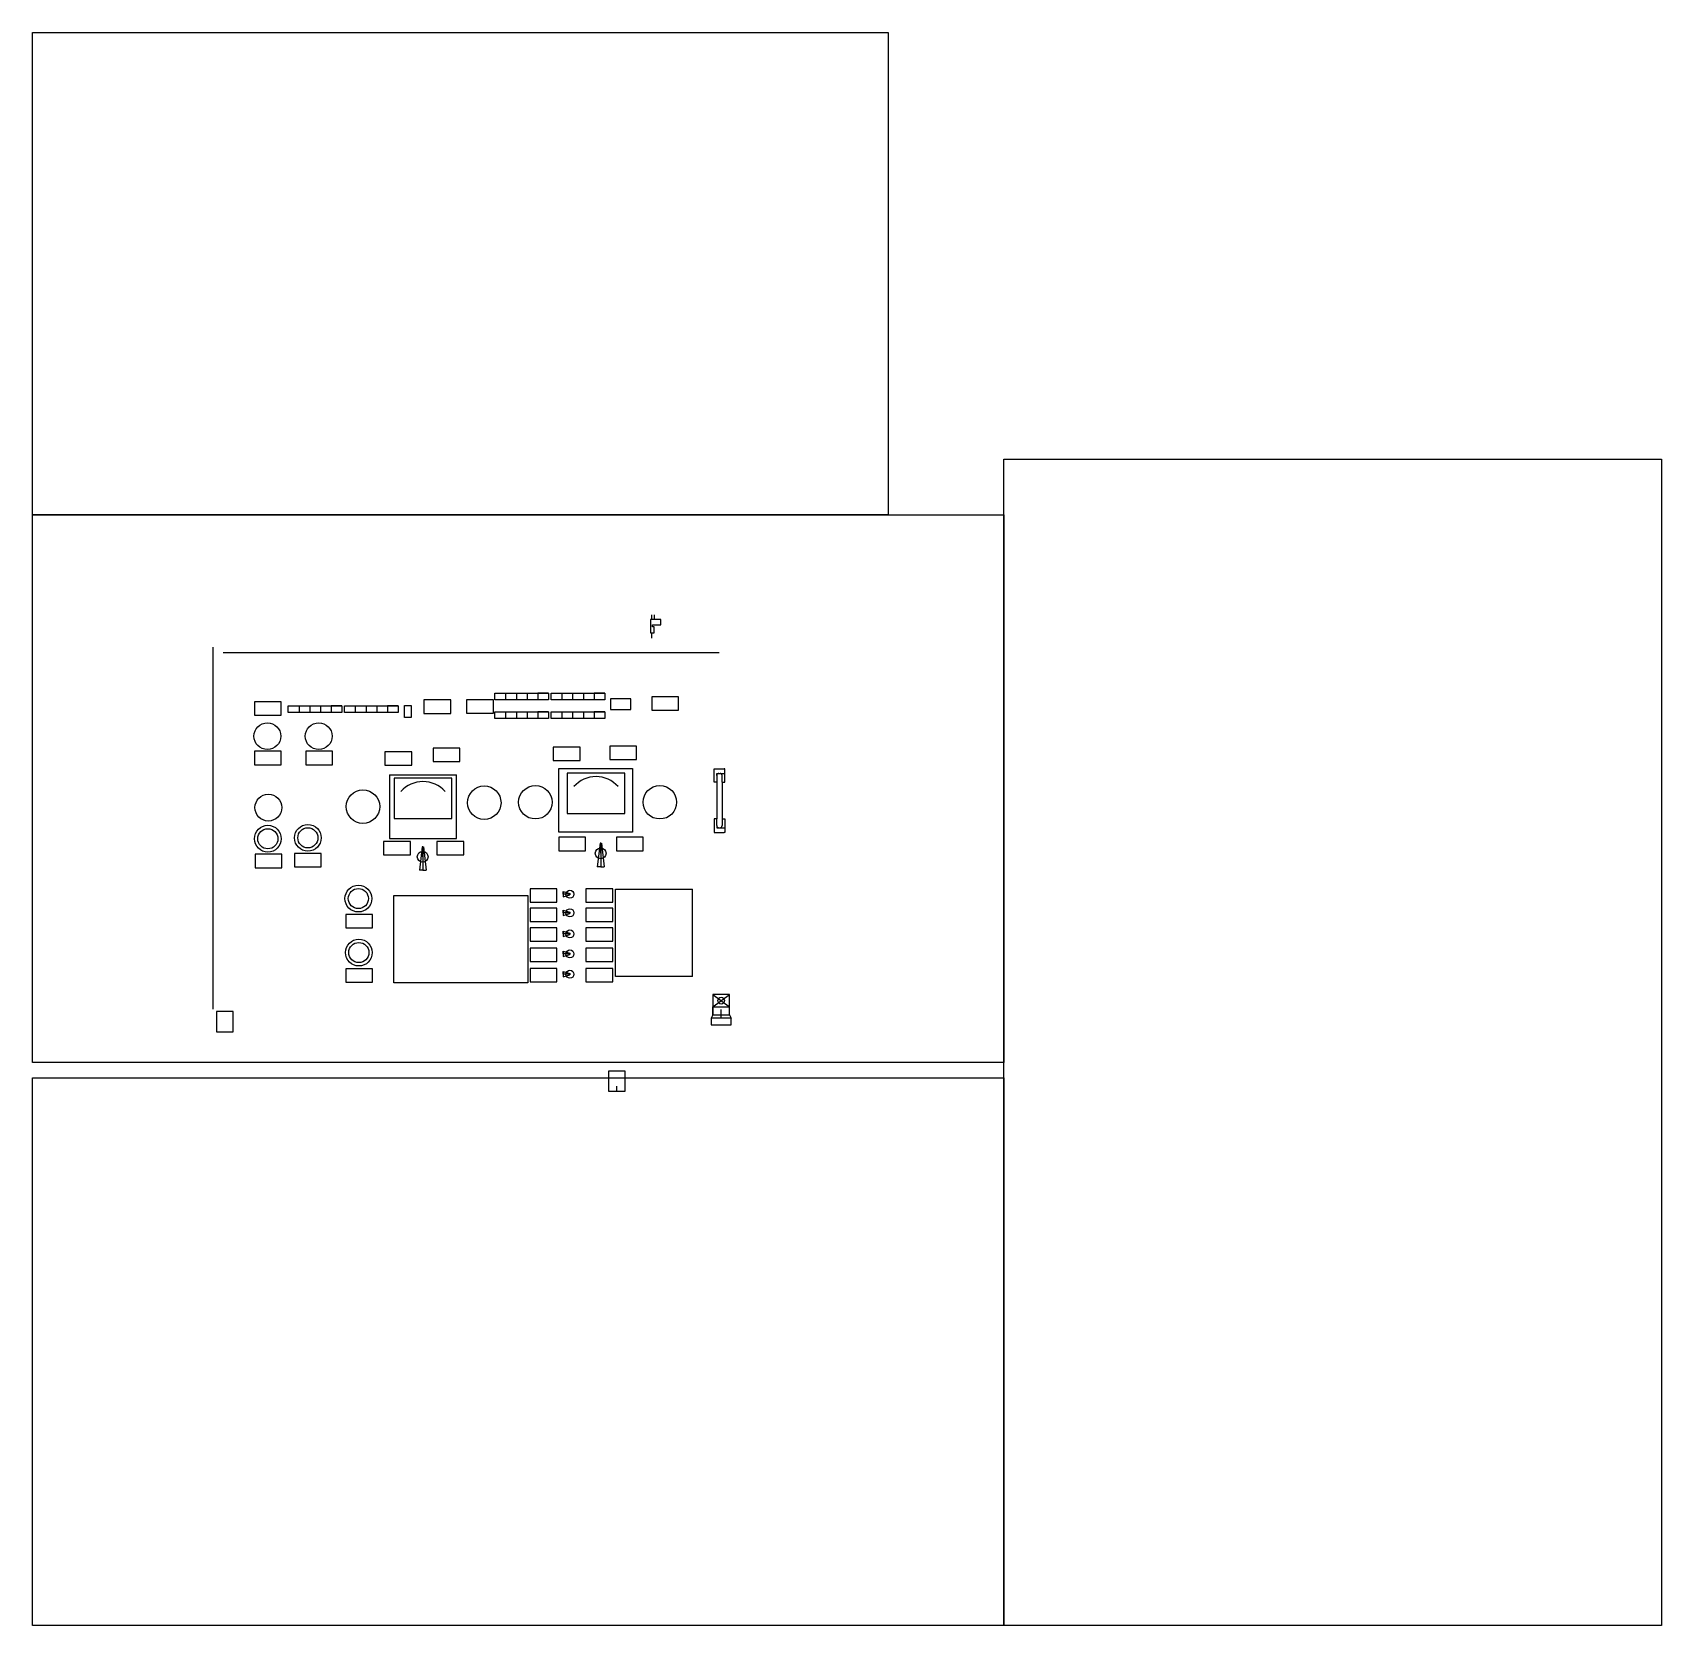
# Model space of a CAD drawing. Header units: millimetres. Extents: x -286516 to -275786, y 161594 to 164062.
# Drawn here: x -282718 to -280289, y 161594 to 163971 of the extents above; entities that cross this region are included whole.
import ezdxf

# ---------------------------------------------------------------- set-up
doc = ezdxf.new("R2010")
doc.units = ezdxf.units.MM
picture_1 = doc.add_image_def('image1.jpg', size_in_pixel=(751, 1332))
picture_2 = doc.add_image_def('image2.jpg', size_in_pixel=(751, 1332))
picture_3 = doc.add_image_def('image3.jpg', size_in_pixel=(1332, 751))

msp = doc.modelspace()

# ---------------------------------------------------------------- linework, layer by layer
at = {"color": 18, "true_color": 0x000000}
for p, q in [((-281781.375, 163095.284), (-281796.375, 163095.284)), ((-281796.375, 163095.284), (-281796.375, 163075.284)), ((-281794.375, 163095.284), (-281794.375, 163102.284)), ((-281791.375, 163095.284), (-281794.375, 163095.284)), ((-281791.375, 163102.284), (-281791.375, 163095.284)), ((-281781.375, 163087.284), (-281781.375, 163095.284)), ((-281796.375, 163075.284), (-281794.375, 163075.284)), ((-281794.375, 163067.284), (-281794.375, 163075.284)), ((-281794.375, 163075.284), (-281791.375, 163075.284)), ((-281793.375, 163084.284), (-281793.375, 163087.284)), ((-281793.375, 163087.284), (-281781.375, 163087.284)), ((-281791.375, 163084.284), (-281793.375, 163084.284)), ((-281791.375, 163075.284), (-281791.375, 163084.284)), ((-282448.899, 162513.743), (-282448.899, 163053.743)), ((-282434.138, 163045.97), (-281694.138, 163045.97)), ((-282387.349, 162972.417), (-282387.349, 162952.417)), ((-282347.349, 162972.417), (-282387.349, 162972.417)), ((-282347.349, 162952.417), (-282347.349, 162972.417)), ((-282134.695, 162975.043), (-282134.695, 162955.043)), ((-282094.695, 162975.043), (-282134.695, 162975.043)), ((-282094.695, 162955.043), (-282094.695, 162975.043)), ((-282070.874, 162975.417), (-282070.874, 162955.417)), ((-282030.874, 162975.417), (-282070.874, 162975.417)), ((-282030.874, 162955.417), (-282030.874, 162975.417)), ((-282028.72, 162985.418), (-281948.72, 162985.418)), ((-282028.72, 162975.418), (-282028.72, 162985.418)), ((-282028.72, 162985.418), (-282012.72, 162985.418)), ((-281948.72, 162975.418), (-282028.72, 162975.418)), ((-282012.72, 162985.418), (-282012.72, 162975.418)), ((-282012.72, 162985.418), (-281996.72, 162985.418)), ((-281996.72, 162985.418), (-281980.72, 162985.418)), ((-281996.72, 162985.418), (-281996.72, 162975.418)), ((-281980.72, 162985.418), (-281980.72, 162975.418)), ((-281948.72, 162985.418), (-281964.72, 162985.418)), ((-281964.72, 162985.418), (-281964.72, 162975.418)), ((-281948.72, 162985.418), (-281948.72, 162975.418)), ((-281944.748, 162985.418), (-281864.748, 162985.418)), ((-281944.748, 162975.418), (-281944.748, 162985.418)), ((-281944.748, 162985.418), (-281928.748, 162985.418)), ((-281864.748, 162975.418), (-281944.748, 162975.418)), ((-281928.748, 162985.418), (-281928.748, 162975.418)), ((-281928.748, 162985.418), (-281912.748, 162985.418)), ((-281912.748, 162985.418), (-281896.748, 162985.418)), ((-281912.748, 162985.418), (-281912.748, 162975.418)), ((-281896.748, 162985.418), (-281896.748, 162975.418)), ((-281864.748, 162985.418), (-281880.748, 162985.418)), ((-281880.748, 162985.418), (-281880.748, 162975.418)), ((-281864.748, 162985.418), (-281864.748, 162975.418)), ((-281856.028, 162976.721), (-281856.028, 162960.721)), ((-281826.028, 162976.721), (-281856.028, 162976.721)), ((-281826.028, 162960.721), (-281826.028, 162976.721)), ((-281794.662, 162979.885), (-281794.662, 162959.885)), ((-281754.662, 162979.885), (-281794.662, 162979.885)), ((-281754.662, 162959.885), (-281754.662, 162979.885)), ((-282387.349, 162952.417), (-282347.349, 162952.417)), ((-282336.952, 162966.269), (-282256.952, 162966.269)), ((-282336.952, 162956.269), (-282336.952, 162966.269)), ((-282336.952, 162966.269), (-282320.952, 162966.269)), ((-282256.952, 162956.269), (-282336.952, 162956.269)), ((-282320.952, 162966.269), (-282320.952, 162956.269)), ((-282320.952, 162966.269), (-282304.952, 162966.269)), ((-282304.952, 162966.269), (-282288.952, 162966.269)), ((-282304.952, 162966.269), (-282304.952, 162956.269)), ((-282288.952, 162966.269), (-282288.952, 162956.269)), ((-282256.952, 162966.269), (-282272.952, 162966.269)), ((-282272.952, 162966.269), (-282272.952, 162956.269)), ((-282256.952, 162966.269), (-282256.952, 162956.269)), ((-282252.979, 162966.269), (-282172.979, 162966.269)), ((-282252.979, 162956.269), (-282252.979, 162966.269)), ((-282252.979, 162966.269), (-282236.979, 162966.269)), ((-282172.979, 162956.269), (-282252.979, 162956.269)), ((-282236.979, 162966.269), (-282236.979, 162956.269)), ((-282236.979, 162966.269), (-282220.979, 162966.269)), ((-282220.979, 162966.269), (-282204.979, 162966.269)), ((-282220.979, 162966.269), (-282220.979, 162956.269)), ((-282204.979, 162966.269), (-282204.979, 162956.269)), ((-282172.979, 162966.269), (-282188.979, 162966.269)), ((-282188.979, 162966.269), (-282188.979, 162956.269)), ((-282172.979, 162966.269), (-282172.979, 162956.269)), ((-282163.489, 162966.757), (-282153.489, 162966.757)), ((-282163.489, 162948.757), (-282163.489, 162966.757)), ((-282153.489, 162948.757), (-282163.489, 162948.757)), ((-282153.489, 162966.757), (-282153.489, 162948.757)), ((-282134.695, 162955.043), (-282094.695, 162955.043)), ((-282070.874, 162955.417), (-282030.874, 162955.417)), ((-282028.72, 162957.213), (-281948.72, 162957.213)), ((-282028.72, 162947.213), (-282028.72, 162957.213)), ((-282028.72, 162957.213), (-282012.72, 162957.213)), ((-281948.72, 162947.213), (-282028.72, 162947.213)), ((-282012.72, 162957.213), (-282012.72, 162947.213)), ((-282012.72, 162957.213), (-281996.72, 162957.213)), ((-281996.72, 162957.213), (-281980.72, 162957.213)), ((-281996.72, 162957.213), (-281996.72, 162947.213)), ((-281980.72, 162957.213), (-281980.72, 162947.213)), ((-281948.72, 162957.213), (-281964.72, 162957.213)), ((-281964.72, 162957.213), (-281964.72, 162947.213)), ((-281948.72, 162957.213), (-281948.72, 162947.213)), ((-281944.748, 162957.213), (-281864.748, 162957.213)), ((-281944.748, 162947.213), (-281944.748, 162957.213)), ((-281944.748, 162957.213), (-281928.748, 162957.213)), ((-281864.748, 162947.213), (-281944.748, 162947.213)), ((-281928.748, 162957.213), (-281928.748, 162947.213)), ((-281928.748, 162957.213), (-281912.748, 162957.213)), ((-281912.748, 162957.213), (-281896.748, 162957.213)), ((-281912.748, 162957.213), (-281912.748, 162947.213)), ((-281896.748, 162957.213), (-281896.748, 162947.213)), ((-281864.748, 162957.213), (-281880.748, 162957.213)), ((-281880.748, 162957.213), (-281880.748, 162947.213)), ((-281864.748, 162957.213), (-281864.748, 162947.213)), ((-281856.028, 162960.721), (-281826.028, 162960.721)), ((-281794.662, 162959.885), (-281754.662, 162959.885)), ((-282387.349, 162898.509), (-282387.349, 162878.509)), ((-282347.349, 162898.509), (-282387.349, 162898.509)), ((-282347.349, 162878.509), (-282347.349, 162898.509)), ((-282310.763, 162898.509), (-282310.763, 162878.509)), ((-282270.763, 162898.509), (-282310.763, 162898.509)), ((-282270.763, 162878.509), (-282270.763, 162898.509)), ((-282192.881, 162897.759), (-282192.881, 162877.759)), ((-282152.881, 162897.759), (-282192.881, 162897.759)), ((-282152.881, 162877.759), (-282152.881, 162897.759)), ((-282120.804, 162903.387), (-282120.804, 162883.387)), ((-282080.804, 162903.387), (-282120.804, 162903.387)), ((-282080.804, 162883.387), (-282080.804, 162903.387)), ((-281941.706, 162904.714), (-281941.706, 162884.714)), ((-281901.706, 162904.714), (-281941.706, 162904.714)), ((-281901.706, 162884.714), (-281901.706, 162904.714)), ((-281857.411, 162906.224), (-281857.411, 162886.224)), ((-281817.411, 162906.224), (-281857.411, 162906.224)), ((-281817.411, 162886.224), (-281817.411, 162906.224)), ((-282387.349, 162878.509), (-282347.349, 162878.509)), ((-282310.763, 162878.509), (-282270.763, 162878.509)), ((-282192.881, 162877.759), (-282152.881, 162877.759)), ((-282120.804, 162883.387), (-282080.804, 162883.387)), ((-281941.706, 162884.714), (-281901.706, 162884.714)), ((-281857.411, 162886.224), (-281817.411, 162886.224)), ((-282186.024, 162863.352), (-282086.024, 162863.352)), ((-282186.024, 162863.352), (-282186.024, 162768.352)), ((-282093.024, 162858.352), (-282179.024, 162858.352)), ((-282179.024, 162858.352), (-282179.024, 162798.352)), ((-282093.024, 162798.352), (-282093.024, 162858.352)), ((-282086.024, 162768.352), (-282086.024, 162863.352)), ((-281933.388, 162872.603), (-281823.388, 162872.603)), ((-281933.388, 162777.603), (-281933.388, 162872.603)), ((-281933.388, 162872.603), (-281926.388, 162872.603)), ((-281834.902, 162865.757), (-281920.902, 162865.757)), ((-281920.902, 162865.757), (-281920.902, 162805.757)), ((-281834.902, 162805.757), (-281834.902, 162865.757)), ((-281823.388, 162872.603), (-281823.388, 162777.603)), ((-281701.725, 162872.541), (-281686.725, 162872.541)), ((-281701.725, 162852.541), (-281701.725, 162872.541)), ((-281701.725, 162872.541), (-281693.725, 162872.541)), ((-281697.725, 162852.541), (-281701.725, 162852.541)), ((-281697.725, 162862.541), (-281697.725, 162865.541)), ((-281697.725, 162865.541), (-281685.725, 162865.541)), ((-281697.725, 162862.541), (-281697.725, 162852.541)), ((-281697.725, 162852.541), (-281697.725, 162797.541)), ((-281694.725, 162865.541), (-281692.725, 162865.541)), ((-281689.725, 162852.541), (-281689.725, 162862.541)), ((-281689.725, 162852.541), (-281686.725, 162852.541)), ((-281689.725, 162852.541), (-281685.725, 162852.541)), ((-281689.725, 162852.541), (-281689.725, 162797.541)), ((-281685.725, 162872.541), (-281686.725, 162872.541)), ((-281685.725, 162852.541), (-281685.725, 162872.541)), ((-281920.902, 162805.757), (-281834.902, 162805.757)), ((-282179.024, 162798.352), (-282093.024, 162798.352)), ((-281823.388, 162777.603), (-281933.388, 162777.603)), ((-281701.725, 162797.541), (-281701.725, 162777.541)), ((-281697.725, 162797.541), (-281701.725, 162797.541)), ((-281701.725, 162777.541), (-281686.725, 162777.541)), ((-281701.725, 162777.541), (-281693.725, 162777.541)), ((-281697.725, 162787.541), (-281697.725, 162797.541)), ((-281697.725, 162787.541), (-281697.725, 162784.541)), ((-281697.725, 162784.541), (-281685.725, 162784.541)), ((-281694.725, 162784.541), (-281692.725, 162784.541)), ((-281689.725, 162797.541), (-281686.725, 162797.541)), ((-281689.725, 162797.541), (-281689.725, 162787.541)), ((-281689.725, 162797.541), (-281685.725, 162797.541)), ((-281685.725, 162777.541), (-281686.725, 162777.541)), ((-281685.725, 162797.541), (-281685.725, 162777.541)), ((-282194.781, 162763.997), (-282194.781, 162743.997)), ((-282154.781, 162763.997), (-282194.781, 162763.997)), ((-282186.024, 162768.352), (-282086.024, 162768.352)), ((-282154.781, 162743.997), (-282154.781, 162763.997)), ((-282137.45, 162756.133), (-282141.45, 162721.133)), ((-282136.45, 162756.133), (-282137.45, 162756.133)), ((-282136.45, 162741.133), (-282136.45, 162756.133)), ((-282136.45, 162756.133), (-282136.45, 162726.133)), ((-282136.45, 162756.133), (-282135.45, 162756.133)), ((-282135.45, 162756.133), (-282131.45, 162721.133)), ((-282115.168, 162763.996), (-282115.168, 162743.996)), ((-282075.168, 162763.996), (-282115.168, 162763.996)), ((-282075.168, 162743.996), (-282075.168, 162763.996)), ((-281933.388, 162770.131), (-281933.388, 162750.131)), ((-281893.388, 162770.131), (-281933.388, 162770.131)), ((-281893.388, 162750.131), (-281893.388, 162770.131)), ((-281871.938, 162761.296), (-281875.938, 162726.296)), ((-281870.938, 162761.296), (-281871.938, 162761.296)), ((-281870.938, 162746.296), (-281870.938, 162761.296)), ((-281870.938, 162761.296), (-281870.938, 162731.296)), ((-281870.938, 162761.296), (-281869.938, 162761.296)), ((-281869.938, 162761.296), (-281865.938, 162726.296)), ((-281847.538, 162770.131), (-281847.538, 162750.131)), ((-281807.538, 162770.131), (-281847.538, 162770.131)), ((-281807.538, 162750.131), (-281807.538, 162770.131)), ((-282386.503, 162744.829), (-282386.503, 162724.829)), ((-282346.503, 162744.829), (-282386.503, 162744.829)), ((-282346.503, 162724.829), (-282346.503, 162744.829)), ((-282327.757, 162745.987), (-282327.757, 162725.987)), ((-282287.757, 162745.987), (-282327.757, 162745.987)), ((-282287.757, 162725.987), (-282287.757, 162745.987)), ((-282194.781, 162743.997), (-282154.781, 162743.997)), ((-282115.168, 162743.996), (-282075.168, 162743.996)), ((-281933.388, 162750.131), (-281893.388, 162750.131)), ((-281870.938, 162731.296), (-281870.938, 162726.296)), ((-281847.538, 162750.131), (-281807.538, 162750.131)), ((-282386.503, 162724.829), (-282346.503, 162724.829)), ((-282327.757, 162725.987), (-282287.757, 162725.987)), ((-282136.45, 162721.133), (-282141.45, 162721.133)), ((-282136.45, 162726.133), (-282136.45, 162721.133)), ((-282136.45, 162721.133), (-282131.45, 162721.133)), ((-281870.938, 162726.296), (-281875.938, 162726.296)), ((-281870.938, 162726.296), (-281865.938, 162726.296)), ((-282179.518, 162683.281), (-281979.518, 162683.281)), ((-282179.518, 162553.281), (-282179.518, 162683.281)), ((-281979.518, 162683.281), (-281979.518, 162553.281)), ((-281976.174, 162693.436), (-281976.174, 162673.436)), ((-281936.174, 162693.436), (-281976.174, 162693.436)), ((-281936.174, 162673.436), (-281936.174, 162693.436)), ((-281926.827, 162685.303), (-281926.827, 162689.303)), ((-281926.827, 162689.303), (-281926.827, 162681.303)), ((-281926.827, 162689.303), (-281916.827, 162686.303)), ((-281916.827, 162685.303), (-281926.827, 162685.303)), ((-281926.827, 162681.303), (-281916.827, 162684.303)), ((-281916.827, 162685.303), (-281916.827, 162686.303)), ((-281916.827, 162686.303), (-281916.827, 162684.303)), ((-281893.028, 162693.436), (-281893.028, 162673.436)), ((-281853.028, 162693.436), (-281893.028, 162693.436)), ((-281853.028, 162673.436), (-281853.028, 162693.436)), ((-281848.848, 162562.584), (-281848.848, 162692.584)), ((-281848.848, 162692.584), (-281733.848, 162692.584)), ((-281733.848, 162562.584), (-281733.848, 162692.584)), ((-282251.094, 162655.077), (-282251.094, 162635.077)), ((-282211.094, 162655.077), (-282251.094, 162655.077)), ((-282211.094, 162635.077), (-282211.094, 162655.077)), ((-281976.174, 162673.436), (-281936.174, 162673.436)), ((-281976.174, 162664.476), (-281976.174, 162644.476)), ((-281936.174, 162664.476), (-281976.174, 162664.476)), ((-281936.174, 162644.476), (-281936.174, 162664.476)), ((-281926.827, 162657.498), (-281926.827, 162661.498)), ((-281926.827, 162661.498), (-281926.827, 162653.498)), ((-281926.827, 162661.498), (-281916.827, 162658.498)), ((-281916.827, 162657.498), (-281926.827, 162657.498)), ((-281926.827, 162653.498), (-281916.827, 162656.498)), ((-281916.827, 162657.498), (-281916.827, 162658.498)), ((-281916.827, 162658.498), (-281916.827, 162656.498)), ((-281893.028, 162673.436), (-281853.028, 162673.436)), ((-281893.028, 162664.476), (-281893.028, 162644.476)), ((-281853.028, 162664.476), (-281893.028, 162664.476)), ((-281853.028, 162644.476), (-281853.028, 162664.476)), ((-282251.094, 162635.077), (-282211.094, 162635.077)), ((-281976.174, 162644.476), (-281936.174, 162644.476)), ((-281976.174, 162635.072), (-281976.174, 162615.072)), ((-281936.174, 162635.072), (-281976.174, 162635.072)), ((-281936.174, 162615.072), (-281936.174, 162635.072)), ((-281893.028, 162644.476), (-281853.028, 162644.476)), ((-281893.028, 162635.071), (-281893.028, 162615.071)), ((-281853.028, 162635.071), (-281893.028, 162635.071)), ((-281853.028, 162615.071), (-281853.028, 162635.071)), ((-281976.174, 162615.072), (-281936.174, 162615.072)), ((-281926.827, 162626.028), (-281926.827, 162630.028)), ((-281926.827, 162630.028), (-281926.827, 162622.028)), ((-281926.827, 162630.028), (-281916.827, 162627.028)), ((-281916.827, 162626.028), (-281926.827, 162626.028)), ((-281926.827, 162622.028), (-281916.827, 162625.028)), ((-281916.827, 162626.028), (-281916.827, 162627.028)), ((-281916.827, 162627.028), (-281916.827, 162625.028)), ((-281893.028, 162615.071), (-281853.028, 162615.071)), ((-281976.174, 162604.736), (-281976.174, 162584.736)), ((-281936.174, 162604.736), (-281976.174, 162604.736)), ((-281976.174, 162584.736), (-281936.174, 162584.736)), ((-281936.174, 162584.736), (-281936.174, 162604.736)), ((-281926.827, 162596.185), (-281926.827, 162600.185)), ((-281926.827, 162600.185), (-281926.827, 162592.185)), ((-281926.827, 162600.185), (-281916.827, 162597.185)), ((-281916.827, 162596.185), (-281926.827, 162596.185)), ((-281926.827, 162592.185), (-281916.827, 162595.185)), ((-281916.827, 162596.185), (-281916.827, 162597.185)), ((-281916.827, 162597.185), (-281916.827, 162595.185)), ((-281893.028, 162604.736), (-281893.028, 162584.736)), ((-281853.028, 162604.736), (-281893.028, 162604.736)), ((-281893.028, 162584.736), (-281853.028, 162584.736)), ((-281853.028, 162584.736), (-281853.028, 162604.736)), ((-282251.094, 162573.841), (-282251.094, 162553.841)), ((-282211.094, 162573.841), (-282251.094, 162573.841)), ((-282211.094, 162553.841), (-282211.094, 162573.841)), ((-281976.174, 162574.63), (-281976.174, 162554.63)), ((-281936.174, 162574.63), (-281976.174, 162574.63)), ((-281936.174, 162554.63), (-281936.174, 162574.63)), ((-281926.827, 162565.849), (-281926.827, 162569.849)), ((-281926.827, 162569.849), (-281926.827, 162561.849)), ((-281926.827, 162569.849), (-281916.827, 162566.849)), ((-281916.827, 162565.849), (-281926.827, 162565.849)), ((-281926.827, 162561.849), (-281916.827, 162564.849)), ((-281916.827, 162565.849), (-281916.827, 162566.849)), ((-281916.827, 162566.849), (-281916.827, 162564.849)), ((-281893.028, 162574.629), (-281893.028, 162554.629)), ((-281853.028, 162574.629), (-281893.028, 162574.629)), ((-281853.028, 162554.629), (-281853.028, 162574.629)), ((-281733.848, 162562.584), (-281848.848, 162562.584)), ((-282251.094, 162553.841), (-282211.094, 162553.841)), ((-281979.518, 162553.281), (-282179.518, 162553.281)), ((-281976.174, 162554.63), (-281936.174, 162554.63)), ((-281893.028, 162554.629), (-281853.028, 162554.629)), ((-281703.573, 162535.473), (-281703.573, 162505.473)), ((-281678.573, 162535.473), (-281703.573, 162535.473)), ((-281703.573, 162517.473), (-281678.573, 162535.473)), ((-281703.573, 162535.473), (-281678.573, 162517.473)), ((-281678.573, 162505.473), (-281678.573, 162535.473)), ((-282444.099, 162510.182), (-282444.099, 162480.182)), ((-282419.099, 162510.182), (-282444.099, 162510.182)), ((-282419.099, 162480.182), (-282419.099, 162510.182)), ((-281703.573, 162505.473), (-281703.573, 162517.473)), ((-281703.573, 162517.473), (-281678.573, 162517.473)), ((-281691.073, 162505.473), (-281691.073, 162513.185)), ((-281703.573, 162505.473), (-281706.073, 162500.473)), ((-281676.073, 162500.473), (-281706.073, 162500.473)), ((-281706.073, 162500.473), (-281706.073, 162490.473)), ((-281706.073, 162490.473), (-281676.073, 162490.473)), ((-281703.573, 162505.473), (-281678.573, 162505.473)), ((-281703.573, 162505.473), (-281691.073, 162505.473)), ((-281691.073, 162500.473), (-281691.073, 162505.473)), ((-281678.573, 162505.473), (-281676.073, 162500.473)), ((-281676.073, 162490.473), (-281676.073, 162500.473)), ((-282444.099, 162480.182), (-282419.099, 162480.182)), ((-281859.395, 162421.366), (-281859.395, 162391.366)), ((-281834.395, 162421.366), (-281859.395, 162421.366)), ((-281834.395, 162391.366), (-281834.395, 162421.366)), ((-281859.395, 162391.366), (-281834.395, 162391.366)), ((-281859.395, 162391.366), (-281846.895, 162391.366)), ((-281846.895, 162391.366), (-281846.895, 162399.078))]:
    msp.add_line(p, q, dxfattribs=at)
for centre, radius in [((-282368.102, 162921.019), 20), ((-282291.515, 162921.019), 20), ((-282366.662, 162814.467), 20), ((-282225.556, 162815.963), 25), ((-282044.619, 162821.742), 25), ((-281968.335, 162822.482), 25), ((-281782.705, 162822.482), 25), ((-282367.428, 162768.029), 20), ((-282367.428, 162768.029), 15), ((-282307.74, 162769.398), 20), ((-282307.74, 162769.398), 15), ((-281870.938, 162746.296), 8), ((-282136.45, 162741.133), 8), ((-282232.387, 162678.748), 20), ((-282232.387, 162678.748), 15), ((-281916.827, 162685.303), 6), ((-281916.827, 162657.498), 6), ((-281916.827, 162626.028), 6), ((-282231.678, 162598.219), 20), ((-282231.678, 162598.219), 15), ((-281916.827, 162596.185), 6), ((-281916.827, 162565.849), 6), ((-281691.073, 162526.473), 5)]:
    msp.add_circle(centre, radius, dxfattribs=at)
for centre, radius, start, end in [((-282136.024, 162809.552), 43.8, 41.11209, 138.88791), ((-281877.902, 162816.957), 43.8, 41.11209, 138.88791), ((-281694.725, 162862.541), 3, 90, 180), ((-281692.725, 162862.541), 3, 0, 90), ((-281694.725, 162787.541), 3, 180, 270), ((-281692.725, 162787.541), 3, 270, 0)]:
    msp.add_arc(centre, radius, start, end, dxfattribs=at)

# ---------------------------------------------------------------- pictures from other files: only their frames are drawn
image = msp.add_image(picture_3, insert=(-282718.401, 163251.111), size_in_units=(1276.233, 719.558), dxfattribs=at)
image.dxf.flags = 7
image = msp.add_image(picture_2, insert=(-281269.53, 161594.441), size_in_units=(980.984, 1739.907), dxfattribs=at)
image.dxf.flags = 7
image = msp.add_image(picture_1, insert=(-281269.53, 162434.218), size_in_units=(816.894, 1448.872), rotation=90)
image.dxf.flags = 7
image = msp.add_image(picture_1, insert=(-281269.529, 161594.441), size_in_units=(816.894, 1448.872), rotation=90)
image.dxf.flags = 7

doc.saveas('drawing.dxf')
